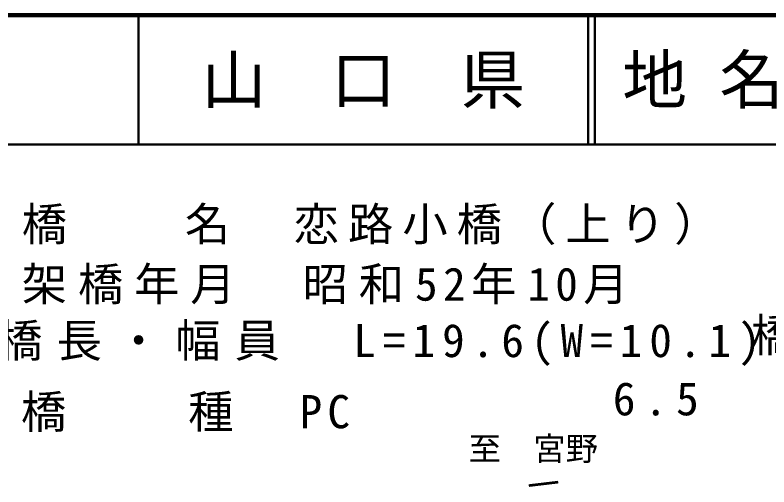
# Model space of a CAD drawing. Units: millimetres, scale not verified. Extents: x 40000 to 680000, y 20000 to 380000.
# Drawn here: x 323470 to 381706, y 343544 to 380000 of the extents above; entities that cross this region are included whole.
import ezdxf
from ezdxf.enums import TextEntityAlignment as Align

# ---------------------------------------------------------------- set-up
doc = ezdxf.new("R2010")
doc.units = ezdxf.units.MM
doc.header["$LTSCALE"] = 1000
for name, color, linetype, lineweight in [('M-BGD', 7, 'Continuous', 25), ('M-STR-HTXT', 7, 'Continuous', 13), ('M-TTL', 2, 'Continuous', 140), ('M-TTL-LINE', 7, 'Continuous', 50)]:
    doc.layers.add(name, color=color, linetype=linetype, lineweight=lineweight)
doc.layers.add('M-TTL-TXT', color=7, linetype='Continuous')
doc.styles.add('ＭＳ ゴシック', font='')
doc.styles.get('ＭＳ ゴシック').set_extended_font_data('MS Gothic')

msp = doc.modelspace()

# ---------------------------------------------------------------- linework, layer by layer
at = {"layer": 'M-TTL'}
msp.add_line((680000, 380000), (40000, 380000), dxfattribs=at)
at = {"layer": 'M-TTL-LINE'}
for p, q in [((333000, 380000), (333000, 370000)), ((367750, 380000), (367750, 370000)), ((368250, 380000), (368250, 370000)), ((40000, 370000), (680000, 370000))]:
    msp.add_line(p, q, dxfattribs=at)

# ---------------------------------------------------------------- texts
at = {"layer": 'M-BGD', "style": 'ＭＳ ゴシック'}
msp.add_text('至\u3000宮野', height=1833, dxfattribs=at).set_placement((363502, 345035), align=Align.BOTTOM_CENTER)
msp.add_text('一', height=1833, rotation=6.781, dxfattribs=at).set_placement((364467, 342266), align=Align.BOTTOM_CENTER)
at = {"layer": 'M-STR-HTXT', "char_height": 2566, "attachment_point": 7, "style": 'ＭＳ ゴシック'}
for s, insert in [('\\T1.2;橋\u3000\u3000名\u3000恋路小橋（上り）', (323986, 362233)), ('\\T1.24;架橋年月\u3000昭和52年10月', (323986, 357650)), ('\\T1.31;橋長・幅員\u3000L=19.6(W=10.1)', (322090, 352890)), ('\\T1.31;橋長・幅員\u3000L=19.6(W=10.85)', (380317, 353305)), ('\\T1.4;6.5', (369649, 349032)), ('\\T1.23;橋\u3000\u3000種\u3000PC', (323923, 347796))]:
    msp.add_mtext(s, dxfattribs=dict(at, insert=insert))
at = {"layer": 'M-TTL-TXT', "style": 'ＭＳ ゴシック'}
msp.add_text('地 名', height=3666, dxfattribs=at).set_placement((370380, 375000), align=Align.MIDDLE_LEFT)
msp.add_text('山\u3000口\u3000県', height=3666, dxfattribs=at).set_placement((350375, 375000), align=Align.MIDDLE_CENTER)

doc.saveas('drawing.dxf')
